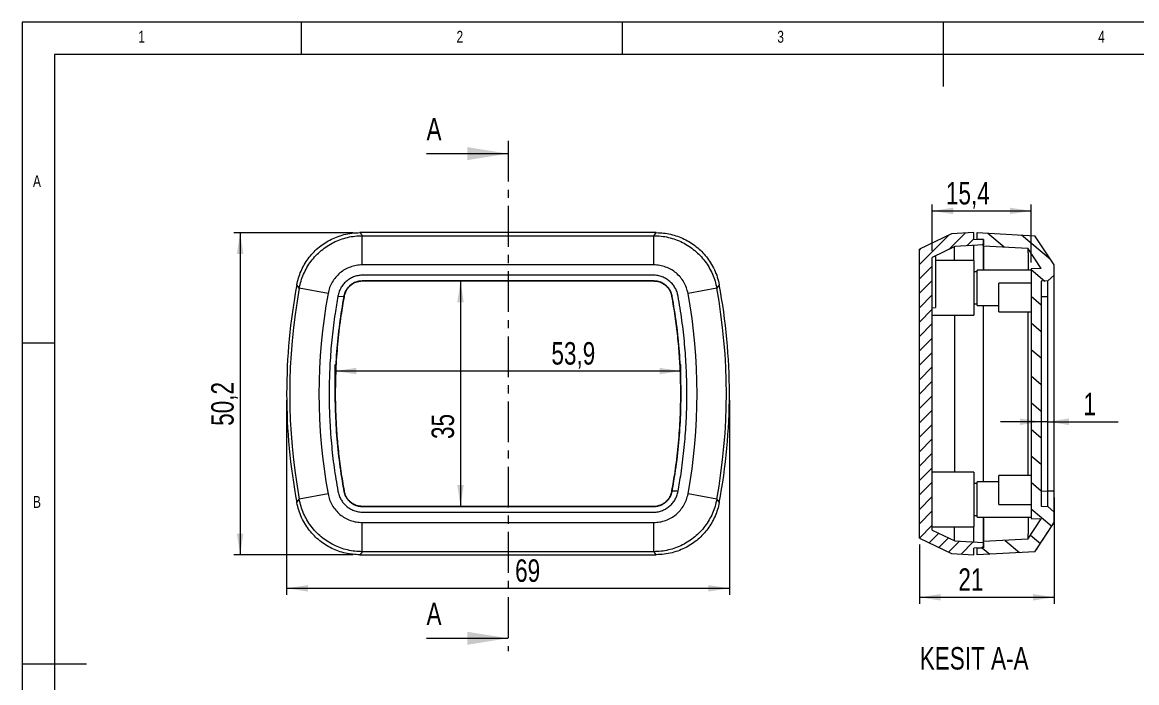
# Model space of a CAD drawing. Header units: millimetres. Extents: x 5 to 292, y 5 to 205.
# Drawn here: x 5 to 178.7, y 102.1 to 205 of the extents above; entities that cross this region are included whole.
import ezdxf

# ---------------------------------------------------------------- set-up
doc = ezdxf.new("R2010")
doc.units = ezdxf.units.MM
doc.header["$PDSIZE"] = -1
doc.linetypes.add('CENTER', pattern=[10.16, 6.35, -1.27, 1.27, -1.27])
doc.layers.add('LAYER1', color=7, linetype='Continuous', lineweight=15)
doc.layers.add('LAYER_1', color=179, linetype='Continuous', lineweight=15)
doc.styles.add('SLDTEXTSTYLE1', font='TXT', dxfattribs={"width": 0.75})
doc.dimstyles.new('SLDDIMSTYLE0', dxfattribs={"dimtxt": 3.5, "dimasz": 3.302, "dimexe": 0, "dimexo": 0.0625, "dimgap": 0.875, "dimtad": 1, "dimrnd": 1e-09, "dimzin": 12, "dimdsep": 46, "dimtxsty": 'SLDTEXTSTYLE1', "dimsah": 1, "dimcen": 0.09, "dimadec": 0, "dimazin": 3, "dimtfac": 1, "dimtofl": 0, "dimtmove": 0, "dimatfit": 3, "dimfxl": 1, "dimfrac": 2, "dimtolj": 1, "dimtzin": 12, "dimarcsym": 0})
doc.dimstyles.new('SLDDIMSTYLE1', dxfattribs={"dimtxt": 3.5, "dimasz": 3.302, "dimexe": 0, "dimexo": 0.0625, "dimgap": 0.875, "dimtad": 1, "dimdec": 1, "dimrnd": 1e-09, "dimzin": 12, "dimdsep": 46, "dimtxsty": 'SLDTEXTSTYLE1', "dimsah": 1, "dimcen": 0.09, "dimadec": 0, "dimazin": 3, "dimtfac": 1, "dimtdec": 1, "dimtofl": 0, "dimtmove": 0, "dimatfit": 3, "dimfxl": 1, "dimfrac": 2, "dimtolj": 1, "dimtzin": 12, "dimarcsym": 0})
doc.dimstyles.new('SLDDIMSTYLE2', dxfattribs={"dimtxt": 3.5, "dimasz": 3.302, "dimexe": 0, "dimexo": 0.0625, "dimgap": 0.875, "dimtad": 1, "dimrnd": 1e-09, "dimzin": 12, "dimdsep": 46, "dimtxsty": 'SLDTEXTSTYLE1', "dimsah": 1, "dimcen": 0.09, "dimadec": 0, "dimazin": 3, "dimtfac": 1, "dimtmove": 0, "dimatfit": 0, "dimfxl": 1, "dimfrac": 2, "dimtolj": 1, "dimtzin": 12, "dimarcsym": 0})

# ---------------------------------------------------------------- blocks, each defined once
blk = doc.blocks.new('*D6')
at = {"layer": 'LAYER_1'}
for p, q in [((53.78, 148.11), (53.78, 151.64)), ((107.62, 148.11), (107.62, 151.64)), ((107.62, 150.64), (53.78, 150.64))]:
    blk.add_line(p, q, dxfattribs=at)
for points in [[(53.78, 150.64), (57.08, 150.13), (57.08, 151.15)], [(107.62, 150.64), (104.31, 151.14), (104.31, 150.13)]]:
    blk.add_solid(points, dxfattribs=at)
at = {"layer": 'LAYER_1', "insert": (87.46, 155.15, 0.1), "char_height": 3.5, "attachment_point": 1, "rotation": 359.996, "style": 'SLDTEXTSTYLE1'}
blk.add_mtext('53,9', dxfattribs=at)
blk = doc.blocks.new('*D7')
at = {"layer": 'LAYER_1'}
for p, q in [((46.2, 146.11), (46.2, 115.78)), ((115.2, 146.11), (115.2, 115.78)), ((46.2, 116.78), (115.2, 116.78))]:
    blk.add_line(p, q, dxfattribs=at)
for points in [[(46.2, 116.78), (49.5, 116.27), (49.5, 117.29)], [(115.2, 116.78), (111.9, 117.29), (111.9, 116.27)]]:
    blk.add_solid(points, dxfattribs=at)
at = {"layer": 'LAYER_1', "insert": (81.8, 121.29, -1.9), "char_height": 3.5, "attachment_point": 1, "style": 'SLDTEXTSTYLE1'}
blk.add_mtext('69', dxfattribs=at)
blk = doc.blocks.new('*D8')
at = {"layer": 'LAYER_1'}
blk.add_line((73.29, 164.63), (73.29, 129.59), dxfattribs=at)
for points in [[(73.29, 164.63), (72.78, 161.33), (73.8, 161.33)], [(73.29, 129.59), (73.8, 132.9), (72.78, 132.9)]]:
    blk.add_solid(points, dxfattribs=at)
at = {"layer": 'LAYER_1', "insert": (68.78, 140.05, -1.9), "char_height": 3.5, "attachment_point": 1, "rotation": 90, "style": 'SLDTEXTSTYLE1'}
blk.add_mtext('35', dxfattribs=at)
blk = doc.blocks.new('*D9')
at = {"layer": 'LAYER_1'}
for p, q in [((56.59, 172.21), (37.95, 172.21)), ((38.95, 172.21), (38.95, 122.01)), ((56.59, 122.01), (37.95, 122.01))]:
    blk.add_line(p, q, dxfattribs=at)
for points in [[(38.95, 172.21), (38.44, 168.91), (39.46, 168.91)], [(38.95, 122.01), (39.46, 125.31), (38.44, 125.31)]]:
    blk.add_solid(points, dxfattribs=at)
at = {"layer": 'LAYER_1', "insert": (34.44, 142.1, -1.9), "char_height": 3.5, "attachment_point": 1, "rotation": 90, "style": 'SLDTEXTSTYLE1'}
blk.add_mtext('50,2', dxfattribs=at)
blk = doc.blocks.new('*D10')
at = {"layer": 'LAYER_1'}
for p, q in [((146.8, 169.36), (146.8, 176.6)), ((146.8, 175.6), (162.2, 175.6)), ((162.2, 167.55), (162.2, 176.6))]:
    blk.add_line(p, q, dxfattribs=at)
for points in [[(146.8, 175.6), (150.11, 175.09), (150.11, 176.11)], [(162.2, 175.6), (158.9, 176.11), (158.9, 175.09)]]:
    blk.add_solid(points, dxfattribs=at)
at = {"layer": 'LAYER_1', "insert": (148.94, 180.11, 17.34), "char_height": 3.5, "attachment_point": 1, "style": 'SLDTEXTSTYLE1'}
blk.add_mtext('15,4', dxfattribs=at)
blk = doc.blocks.new('*D11')
at = {"layer": 'LAYER_1'}
for p, q in [((165.8, 130.91), (165.8, 114.38)), ((144.8, 123.61), (144.8, 114.38)), ((144.8, 115.38), (165.8, 115.38))]:
    blk.add_line(p, q, dxfattribs=at)
for points in [[(144.8, 115.38), (148.11, 114.87), (148.11, 115.89)], [(165.8, 115.38), (162.5, 115.89), (162.5, 114.87)]]:
    blk.add_solid(points, dxfattribs=at)
at = {"layer": 'LAYER_1', "insert": (150.88, 119.89, 17.34), "char_height": 3.5, "attachment_point": 1, "style": 'SLDTEXTSTYLE1'}
blk.add_mtext('21', dxfattribs=at)
blk = doc.blocks.new('*D12')
at = {"layer": 'LAYER_1'}
for p, q in [((163.8, 142.74), (157.45, 142.74)), ((164.8, 142.74), (163.8, 142.74)), ((164.8, 142.74), (175.8, 142.74))]:
    blk.add_line(p, q, dxfattribs=at)
for points in [[(163.8, 142.74), (160.5, 143.25), (160.5, 142.23)], [(164.8, 142.74), (168.11, 142.23), (168.11, 143.25)]]:
    blk.add_solid(points, dxfattribs=at)
at = {"layer": 'LAYER_1', "insert": (170.37, 147.25, 17.34), "char_height": 3.5, "attachment_point": 1, "style": 'SLDTEXTSTYLE1'}
blk.add_mtext('1', dxfattribs=at)

msp = doc.modelspace()

# ---------------------------------------------------------------- hatches: boundary and pattern name
at = {"linetype": 'Continuous', "lineweight": 0}
h = msp.add_hatch(dxfattribs=at)
h.set_pattern_fill('ANSI31', scale=0.5, style=0)
h.paths.add_polyline_path([(153.304, 171.213), (153.304, 172.213), (149.797, 172.029), (144.804, 169.617), (144.804, 124.608), (149.797, 122.196), (153.304, 122.013), (153.304, 123.013), (154.804, 123.091), (154.804, 123.937), (150.304, 124.173), (146.804, 125.863), (146.804, 168.362), (150.304, 170.053), (154.804, 170.289), (154.804, 171.134)], flags=0)
h = msp.add_hatch(dxfattribs=at)
h.set_pattern_fill('ANSI31', angle=95, style=0)
edge = h.paths.add_edge_path(flags=0)
edge.add_spline(control_points=[(164.804, 164.684), (164.967, 164.832), (165.131, 164.981), (165.295, 165.13), (165.38, 165.206), (165.465, 165.283), (165.549, 165.36), (165.634, 165.437), (165.719, 165.514), (165.804, 165.591)], knot_values=[0, 0, 0, 0, 0.0006634, 0.0006634, 0.0006634, 0.0010068, 0.0010068, 0.0010068, 0.0013502, 0.0013502, 0.0013502, 0.0013502], weights=[1, 1, 1, 1, 1, 1, 1, 1, 1, 1], degree=3, periodic=0)
edge.add_line((165.804, 165.591), (165.804, 167.184))
edge.add_line((165.804, 167.184), (162.808, 171.741))
edge.add_line((162.808, 171.741), (153.804, 172.213))
edge.add_line((153.804, 172.213), (153.804, 171.213))
edge.add_line((153.804, 171.213), (154.804, 171.16))
edge.add_line((154.804, 171.16), (154.804, 170.158))
edge.add_line((154.804, 170.158), (161.693, 169.797))
edge.add_line((161.693, 169.797), (163.773, 166.633))
edge.add_line((163.773, 166.633), (162.204, 166.55))
edge.add_line((162.204, 166.55), (162.204, 127.675))
edge.add_line((162.204, 127.675), (163.773, 127.593))
edge.add_line((163.773, 127.593), (161.693, 124.429))
edge.add_line((161.693, 124.429), (154.804, 124.068))
edge.add_line((154.804, 124.068), (154.804, 123.065))
edge.add_line((154.804, 123.065), (153.804, 123.013))
edge.add_line((153.804, 123.013), (153.804, 122.013))
edge.add_line((153.804, 122.013), (162.808, 122.485))
edge.add_line((162.808, 122.485), (165.804, 127.042))
edge.add_line((165.804, 127.042), (165.804, 128.634))
edge.add_spline(control_points=[(165.804, 128.634), (165.64, 128.783), (165.476, 128.932), (165.312, 129.08), (165.228, 129.157), (165.143, 129.234), (165.058, 129.311), (164.973, 129.388), (164.889, 129.465), (164.804, 129.542)], knot_values=[0, 0, 0, 0, 0.0006634, 0.0006634, 0.0006634, 0.0010068, 0.0010068, 0.0010068, 0.0013502, 0.0013502, 0.0013502, 0.0013502], weights=[1, 1, 1, 1, 1, 1, 1, 1, 1, 1], degree=3, periodic=0)
edge.add_line((164.804, 129.542), (163.804, 129.594))
edge.add_line((163.804, 129.594), (163.804, 164.631))
edge.add_line((163.804, 164.631), (164.804, 164.684))

# ---------------------------------------------------------------- linework, layer by layer
at = {"color": 7, "linetype": 'CENTER', "lineweight": 0}
msp.add_line((80.697, 186.527), (80.697, 106.994), dxfattribs=at)
at = {"color": 7, "linetype": 'Continuous', "lineweight": 0}
for p, q in [((67.997, 184.527), (80.697, 184.527)), ((67.997, 108.994), (80.697, 108.994))]:
    msp.add_line(p, q, dxfattribs=at)
at = {"color": 7, "linetype": 'Continuous', "lineweight": 15}
for p, q in [((103.802, 172.213), (57.593, 172.213)), ((149.796, 172.029), (144.804, 169.617)), ((149.797, 172.029), (144.804, 169.617)), ((153.304, 172.213), (149.797, 172.029)), ((153.304, 171.213), (153.304, 172.213)), ((153.804, 171.213), (153.804, 172.213)), ((153.804, 172.213), (162.808, 171.741)), ((57.985, 167.184), (57.985, 171.741)), ((57.985, 171.741), (103.41, 171.741)), ((103.41, 167.184), (103.41, 171.741)), ((154.804, 170.289), (150.304, 170.053)), ((153.304, 171.213), (154.804, 171.134)), ((154.804, 171.16), (153.804, 171.213)), ((153.804, 171.213), (153.804, 171.187)), ((154.804, 170.158), (154.804, 171.16)), ((154.804, 171.134), (154.804, 170.289)), ((165.804, 167.184), (162.808, 171.741)), ((165.804, 167.184), (162.814, 171.737)), ((144.804, 124.608), (144.804, 169.617)), ((150.304, 170.053), (146.804, 168.362)), ((147.304, 168.487), (147.085, 168.498)), ((147.304, 168.487), (147.304, 160.539)), ((154.804, 170.158), (161.693, 169.797)), ((163.773, 166.633), (161.693, 169.797)), ((103.41, 167.184), (57.985, 167.184)), ((146.804, 125.863), (146.804, 168.362)), ((153.304, 167.863), (147.304, 167.863)), ((153.304, 167.863), (153.304, 159.363)), ((165.804, 165.591), (165.804, 167.184)), ((103.279, 165.591), (58.116, 165.591)), ((153.804, 166.113), (153.304, 166.113)), ((162.204, 166.363), (153.804, 166.363)), ((153.804, 160.863), (153.804, 166.363)), ((163.773, 166.633), (162.204, 166.55)), ((162.204, 166.55), (162.204, 127.675)), ((165.804, 165.591), (164.804, 164.684)), ((48.162, 163.553), (47.778, 164.072)), ((52.645, 162.732), (48.162, 163.553)), ((103.413, 164.684), (57.982, 164.684)), ((57.982, 164.631), (57.982, 164.684)), ((103.413, 164.631), (57.982, 164.631)), ((103.413, 164.631), (103.413, 164.684)), ((113.233, 163.553), (108.75, 162.732)), ((113.616, 164.072), (113.233, 163.553)), ((162.204, 164.363), (157.204, 164.363)), ((157.204, 159.863), (157.204, 164.363)), ((164.804, 164.684), (163.804, 164.631)), ((163.804, 164.631), (163.804, 129.594)), ((54.187, 162.31), (55.104, 162.285)), ((55.156, 162.276), (55.104, 162.285)), ((106.239, 162.275), (106.291, 162.285)), ((163.804, 162.275), (164.804, 162.285)), ((146.804, 160.513), (147.304, 160.539)), ((153.304, 161.113), (153.804, 161.113)), ((153.804, 160.863), (157.204, 160.863)), ((154.804, 133.363), (154.804, 160.863)), ((157.204, 159.863), (162.204, 159.863)), ((161.693, 159.864), (161.693, 134.36)), ((146.804, 159.363), (153.304, 159.363)), ((150.304, 134.863), (150.304, 159.363)), ((153.304, 134.863), (146.804, 134.863)), ((153.304, 134.863), (153.304, 126.363)), ((162.204, 134.363), (157.204, 134.363)), ((157.204, 129.863), (157.204, 134.363)), ((153.804, 133.113), (153.304, 133.113)), ((157.204, 133.363), (153.804, 133.363)), ((153.804, 127.863), (153.804, 133.363)), ((47.778, 130.153), (48.162, 130.672)), ((52.645, 131.493), (48.162, 130.672)), ((55.156, 131.95), (55.104, 131.941)), ((106.239, 131.95), (106.291, 131.94)), ((107.208, 131.915), (106.291, 131.94)), ((113.233, 130.672), (108.75, 131.493)), ((113.233, 130.672), (113.616, 130.153)), ((163.804, 131.95), (164.804, 131.94)), ((165.804, 131.915), (164.804, 131.94)), ((57.982, 129.594), (57.982, 129.542)), ((57.982, 129.594), (103.412, 129.594)), ((57.982, 129.542), (103.412, 129.542)), ((58.116, 128.634), (103.279, 128.634)), ((103.412, 129.594), (103.412, 129.542)), ((157.204, 129.863), (162.204, 129.863)), ((163.804, 129.594), (164.804, 129.542)), ((164.804, 129.542), (165.804, 128.634)), ((165.804, 127.042), (165.804, 128.634)), ((57.985, 122.485), (57.985, 127.042)), ((57.985, 127.042), (103.41, 127.042)), ((103.41, 122.485), (103.41, 127.042)), ((153.304, 128.113), (153.804, 128.113)), ((153.804, 127.863), (162.204, 127.863)), ((161.693, 124.429), (163.773, 127.593)), ((162.204, 127.675), (163.773, 127.593)), ((162.808, 122.485), (165.804, 127.042)), ((146.804, 126.363), (153.304, 126.363)), ((146.804, 125.863), (150.304, 124.173)), ((144.804, 124.608), (149.796, 122.197)), ((144.804, 124.608), (149.797, 122.196)), ((150.304, 124.173), (154.804, 123.937)), ((161.693, 124.429), (154.804, 124.068)), ((154.804, 123.065), (154.804, 124.068)), ((154.804, 123.937), (154.804, 123.091)), ((57.593, 122.013), (103.802, 122.013)), ((103.41, 122.485), (57.985, 122.485)), ((149.797, 122.196), (153.304, 122.013)), ((154.804, 123.091), (153.304, 123.013)), ((153.304, 122.013), (153.304, 123.013)), ((153.804, 123.013), (154.804, 123.065)), ((153.804, 123.039), (153.804, 123.013)), ((153.804, 122.013), (153.804, 123.013)), ((162.808, 122.485), (153.804, 122.013))]:
    msp.add_line(p, q, dxfattribs=at)
at = {"color": 7, "linetype": 'Continuous', "lineweight": 15, "flags": 128}
for points in [[(57.593, 172.213), (57.84, 171.915), (57.985, 171.741)], [(103.41, 171.741), (103.555, 171.915), (103.802, 172.213)], [(57.985, 122.485), (57.84, 122.31), (57.593, 122.013)], [(103.802, 122.013), (103.555, 122.31), (103.41, 122.485)]]:
    msp.add_lwpolyline(points, dxfattribs=at)
at = {"color": 7, "linetype": 'Continuous', "lineweight": 15}
for centre, radius, start, end in [((137.949, 147.113), 91.751, 169.34803, 190.65197), ((137.949, 147.113), 91.28, 169.62377, 190.37623), ((23.446, 147.113), 91.28, 349.62377, 10.37623), ((23.446, 147.113), 91.751, 349.34803, 10.65197), ((137.949, 147.113), 86.723, 169.62377, 190.37623), ((23.446, 147.113), 86.723, 349.62377, 10.37623)]:
    msp.add_arc(centre, radius, start, end, dxfattribs=at)
for points, knots in [([(47.778, 164.072), (47.86, 164.438), (48.023, 165.169), (48.42, 166.223), (48.924, 167.229), (49.541, 168.17), (50.259, 169.036), (51.069, 169.817), (51.962, 170.5), (52.926, 171.079), (53.983, 171.564), (55.13, 171.928), (56.352, 172.167), (57.18, 172.197), (57.593, 172.213)], [0, 0, 0, 0, 0.0811449, 0.1625479, 0.243692, 0.3248415, 0.4062501, 0.4873992, 0.5684622, 0.6497838, 0.7308471, 0.8204478, 0.9103981, 1, 1, 1, 1]), ([(103.802, 172.213), (104.176, 172.2), (104.925, 172.175), (106.035, 171.979), (107.116, 171.671), (108.155, 171.237), (109.139, 170.692), (110.056, 170.041), (110.892, 169.289), (111.639, 168.449), (112.312, 167.5), (112.881, 166.44), (113.342, 165.283), (113.525, 164.475), (113.616, 164.072)], [0, 0, 0, 0, 0.0811449, 0.1625479, 0.243692, 0.3248415, 0.4062501, 0.4873992, 0.5684622, 0.6497838, 0.730847, 0.8204477, 0.9103981, 1, 1, 1, 1]), ([(48.162, 163.553), (48.244, 163.93), (48.409, 164.683), (48.82, 165.767), (49.344, 166.8), (49.986, 167.764), (50.734, 168.648), (51.579, 169.439), (52.51, 170.128), (53.514, 170.705), (54.578, 171.163), (55.688, 171.492), (56.829, 171.701), (57.6, 171.728), (57.985, 171.741)], [0, 0, 0, 0, 0.083337, 0.1666675, 0.2499933, 0.333316, 0.4166375, 0.4999595, 0.5832837, 0.666612, 0.749946, 0.8332875, 0.9166382, 1, 1, 1, 1]), ([(103.41, 171.741), (103.795, 171.728), (104.566, 171.701), (105.706, 171.492), (106.816, 171.163), (107.88, 170.706), (108.884, 170.129), (109.815, 169.44), (110.66, 168.649), (111.408, 167.765), (112.05, 166.801), (112.574, 165.768), (112.985, 164.684), (113.15, 163.93), (113.233, 163.553)], [0, 0, 0, 0, 0.0833276, 0.1666504, 0.2499702, 0.3332887, 0.4166076, 0.4999287, 0.5832538, 0.6665846, 0.7499229, 0.8332704, 0.9166288, 1, 1, 1, 1]), ([(150.285, 167.863), (150.284, 167.98), (150.283, 168.269), (150.286, 168.671), (150.29, 169.074), (150.294, 169.415), (150.295, 169.669), (150.295, 169.847), (150.295, 169.964), (150.296, 170.037), (150.301, 170.046), (150.303, 170.051)], [0, 0, 0, 0, 0.08572611, 0.21108209, 0.33756363, 0.46765876, 0.59902295, 0.70011193, 0.80178857, 0.90529548, 1, 1, 1, 1]), ([(154.804, 170.158), (154.804, 170.148), (154.804, 170.13), (154.804, 169.983), (154.804, 169.749), (154.804, 169.415), (154.804, 168.988), (154.804, 168.475), (154.804, 167.882), (154.804, 167.213), (154.804, 166.702), (154.804, 166.401), (154.804, 166.363)], [0, 0, 0, 0, 0.1068033, 0.2139242, 0.3207265, 0.4311584, 0.541943, 0.6523743, 0.7626853, 0.8733483, 0.9836596, 1, 1, 1, 1]), ([(154.804, 166.363), (154.804, 166.583), (154.804, 167.06), (154.804, 167.723), (154.804, 168.356), (154.804, 168.906), (154.804, 169.375), (154.804, 169.762), (154.804, 170.022), (154.804, 170.107), (154.804, 170.135)], [0, 0, 0, 0, 0.1139996, 0.2472463, 0.3800682, 0.5127182, 0.6457923, 0.7784442, 0.9248689, 1, 1, 1, 1]), ([(161.705, 169.764), (161.708, 169.732), (161.715, 169.668), (161.723, 169.473), (161.729, 169.206), (161.735, 168.86), (161.739, 168.44), (161.741, 167.937), (161.739, 167.339), (161.735, 166.804), (161.732, 166.458), (161.731, 166.363)], [0, 0, 0, 0, 0.1145518, 0.2293911, 0.3439421, 0.4601602, 0.5766797, 0.6928982, 0.8216878, 0.9508878, 1, 1, 1, 1]), ([(57.985, 167.184), (57.672, 167.169), (57.043, 167.138), (56.129, 166.881), (55.267, 166.488), (54.491, 165.946), (53.819, 165.281), (53.277, 164.505), (52.859, 163.652), (52.716, 163.038), (52.645, 162.732)], [0, 0, 0, 0, 0.1243843, 0.2499457, 0.3753715, 0.4999616, 0.6245082, 0.7498447, 0.8754037, 1, 1, 1, 1]), ([(108.75, 162.732), (108.679, 163.037), (108.536, 163.65), (108.118, 164.504), (107.576, 165.28), (106.904, 165.946), (106.128, 166.487), (105.268, 166.881), (104.353, 167.138), (103.723, 167.169), (103.41, 167.184)], [0, 0, 0, 0, 0.1243843, 0.2499457, 0.3753715, 0.4999616, 0.6245082, 0.7498447, 0.8754037, 1, 1, 1, 1]), ([(58.116, 165.591), (57.889, 165.58), (57.436, 165.558), (56.778, 165.381), (56.163, 165.103), (55.6, 164.727), (55.11, 164.257), (54.691, 163.692), (54.36, 163.04), (54.245, 162.554), (54.187, 162.31)], [0, 0, 0, 0, 0.1224146, 0.2447987, 0.3655038, 0.486189, 0.6083526, 0.7305629, 0.865264, 1, 1, 1, 1]), ([(107.208, 162.31), (107.157, 162.532), (107.054, 162.974), (106.762, 163.59), (106.378, 164.146), (105.908, 164.632), (105.358, 165.03), (104.727, 165.342), (104.026, 165.55), (103.528, 165.577), (103.279, 165.591)], [0, 0, 0, 0, 0.1224657, 0.2449, 0.3656026, 0.4862903, 0.6085985, 0.7309563, 0.865462, 1, 1, 1, 1]), ([(165.804, 162.31), (165.804, 162.532), (165.804, 162.974), (165.804, 163.59), (165.804, 164.146), (165.804, 164.632), (165.804, 165.03), (165.804, 165.342), (165.804, 165.55), (165.804, 165.577), (165.804, 165.591)], [0, 0, 0, 0, 0.1224657, 0.2449, 0.3656026, 0.4862903, 0.6085985, 0.7309563, 0.865462, 1, 1, 1, 1]), ([(57.982, 164.684), (57.81, 164.676), (57.471, 164.661), (56.979, 164.528), (56.519, 164.313), (56.1, 164.015), (55.732, 163.656), (55.437, 163.242), (55.218, 162.783), (55.142, 162.453), (55.104, 162.285)], [0, 0, 0, 0, 0.1268582, 0.2498731, 0.3730319, 0.5003091, 0.6275778, 0.7506679, 0.8734949, 1, 1, 1, 1]), ([(57.982, 164.631), (57.818, 164.624), (57.49, 164.61), (57.013, 164.485), (56.571, 164.28), (56.172, 164.005), (55.82, 163.674), (55.515, 163.274), (55.28, 162.804), (55.197, 162.452), (55.156, 162.276)], [0, 0, 0, 0, 0.1232013, 0.2462856, 0.3672572, 0.4883375, 0.6086733, 0.7288921, 0.8643716, 1, 1, 1, 1]), ([(106.291, 162.285), (106.252, 162.453), (106.176, 162.784), (105.957, 163.243), (105.662, 163.658), (105.294, 164.016), (104.874, 164.314), (104.414, 164.529), (103.923, 164.662), (103.584, 164.676), (103.413, 164.684)], [0, 0, 0, 0, 0.1268592, 0.2498739, 0.373032, 0.5003088, 0.627578, 0.7506689, 0.8734961, 1, 1, 1, 1]), ([(106.239, 162.275), (106.202, 162.435), (106.129, 162.755), (105.921, 163.202), (105.639, 163.601), (105.297, 163.943), (104.907, 164.229), (104.46, 164.457), (103.955, 164.605), (103.594, 164.622), (103.413, 164.631)], [0, 0, 0, 0, 0.1232057, 0.2462943, 0.367269, 0.4883523, 0.6086886, 0.7289077, 0.8643794, 1, 1, 1, 1]), ([(164.804, 162.285), (164.804, 162.453), (164.804, 162.784), (164.804, 163.243), (164.804, 163.658), (164.804, 164.016), (164.804, 164.314), (164.804, 164.529), (164.804, 164.662), (164.804, 164.676), (164.804, 164.684)], [0, 0, 0, 0, 0.1268592, 0.2498739, 0.373032, 0.5003088, 0.627578, 0.7506689, 0.8734961, 1, 1, 1, 1]), ([(54.187, 162.31), (54.032, 161.408), (53.669, 159.298), (53.255, 155.958), (52.95, 152.296), (52.818, 148.933), (52.813, 145.875), (52.907, 142.789), (53.146, 139.37), (53.562, 135.627), (53.978, 133.152), (54.187, 131.915)], [0, 0, 0, 0, 0.089919, 0.210103, 0.3303431, 0.4505271, 0.540493, 0.6304588, 0.7536192, 0.8768397, 1, 1, 1, 1]), ([(55.104, 162.285), (54.863, 160.851), (54.383, 157.985), (53.944, 153.647), (53.716, 149.294), (53.716, 144.932), (53.944, 140.579), (54.382, 136.241), (54.863, 133.375), (55.104, 131.941)], [0, 0, 0, 0, 0.14297976, 0.2856717, 0.42845528, 0.57154349, 0.71432174, 0.85701124, 1, 1, 1, 1]), ([(55.156, 162.276), (54.986, 161.289), (54.588, 158.982), (54.15, 155.325), (53.851, 151.316), (53.756, 147.634), (53.808, 144.29), (53.964, 141.243), (54.237, 138.159), (54.623, 135.044), (54.978, 132.981), (55.156, 131.95)], [0, 0, 0, 0, 0.0985442, 0.2303295, 0.3621906, 0.4939768, 0.5925837, 0.6911904, 0.7941147, 0.8970751, 1, 1, 1, 1]), ([(106.239, 131.95), (106.409, 132.937), (106.807, 135.244), (107.245, 138.901), (107.544, 142.91), (107.639, 146.592), (107.587, 149.936), (107.431, 152.983), (107.157, 156.066), (106.771, 159.182), (106.417, 161.244), (106.239, 162.275)], [0, 0, 0, 0, 0.0985442, 0.2303295, 0.3621906, 0.4939768, 0.5925837, 0.6911904, 0.7941147, 0.8970751, 1, 1, 1, 1]), ([(106.291, 131.94), (106.531, 133.375), (107.012, 136.24), (107.45, 140.578), (107.678, 144.932), (107.678, 149.293), (107.451, 153.647), (107.012, 157.985), (106.531, 160.85), (106.291, 162.285)], [0, 0, 0, 0, 0.14297976, 0.2856717, 0.42845528, 0.57154349, 0.71432174, 0.85701124, 1, 1, 1, 1]), ([(107.208, 131.915), (107.363, 132.818), (107.725, 134.927), (108.14, 138.268), (108.445, 141.929), (108.577, 145.293), (108.581, 148.35), (108.487, 151.437), (108.249, 154.855), (107.833, 158.598), (107.416, 161.073), (107.208, 162.31)], [0, 0, 0, 0, 0.089919, 0.210103, 0.3303431, 0.4505271, 0.540493, 0.6304588, 0.7536192, 0.8768397, 1, 1, 1, 1]), ([(164.804, 131.94), (164.804, 133.195), (164.804, 135.702), (164.804, 139.493), (164.804, 143.297), (164.804, 147.112), (164.804, 150.928), (164.804, 154.732), (164.804, 158.523), (164.804, 161.03), (164.804, 162.285)], [0, 0, 0, 0, 0.12513079, 0.25000496, 0.37487663, 0.49999992, 0.62512035, 0.74998726, 0.87486053, 1, 1, 1, 1]), ([(165.804, 131.915), (165.804, 132.818), (165.804, 134.624), (165.804, 137.35), (165.804, 140.09), (165.804, 142.841), (165.804, 145.596), (165.804, 148.35), (165.804, 151.121), (165.804, 153.91), (165.804, 156.719), (165.804, 159.522), (165.804, 161.381), (165.804, 162.31)], [0, 0, 0, 0, 0.08991665, 0.17988035, 0.26984419, 0.36018597, 0.45052769, 0.54044435, 0.63045472, 0.72263759, 0.81482052, 0.90741021, 1, 1, 1, 1]), ([(57.985, 122.485), (57.6, 122.498), (56.829, 122.524), (55.689, 122.733), (54.579, 123.062), (53.515, 123.52), (52.511, 124.096), (51.58, 124.785), (50.735, 125.577), (49.986, 126.461), (49.344, 127.425), (48.82, 128.457), (48.41, 129.542), (48.245, 130.295), (48.162, 130.672)], [0, 0, 0, 0, 0.08332761, 0.16665043, 0.24997019, 0.33328866, 0.41660759, 0.49992872, 0.58325381, 0.66658461, 0.74992288, 0.83327037, 0.91662882, 1, 1, 1, 1]), ([(52.645, 131.493), (52.716, 131.188), (52.859, 130.575), (53.276, 129.721), (53.819, 128.945), (54.491, 128.279), (55.266, 127.738), (56.127, 127.344), (57.042, 127.087), (57.672, 127.057), (57.985, 127.042)], [0, 0, 0, 0, 0.1243843, 0.2499457, 0.3753715, 0.4999616, 0.6245082, 0.7498447, 0.8754037, 1, 1, 1, 1]), ([(54.187, 131.915), (54.238, 131.694), (54.341, 131.251), (54.633, 130.636), (55.016, 130.08), (55.486, 129.593), (56.037, 129.195), (56.668, 128.884), (57.368, 128.675), (57.867, 128.648), (58.116, 128.634)], [0, 0, 0, 0, 0.1224657, 0.2449, 0.3656026, 0.4862903, 0.6085985, 0.7309563, 0.865462, 1, 1, 1, 1]), ([(55.104, 131.941), (55.143, 131.773), (55.218, 131.442), (55.438, 130.982), (55.733, 130.568), (56.101, 130.209), (56.521, 129.912), (56.981, 129.697), (57.472, 129.564), (57.81, 129.549), (57.982, 129.542)], [0, 0, 0, 0, 0.1268592, 0.2498739, 0.373032, 0.5003088, 0.627578, 0.7506689, 0.8734961, 1, 1, 1, 1]), ([(55.156, 131.95), (55.192, 131.79), (55.266, 131.47), (55.474, 131.023), (55.756, 130.625), (56.098, 130.282), (56.487, 129.996), (56.935, 129.768), (57.44, 129.621), (57.801, 129.603), (57.982, 129.594)], [0, 0, 0, 0, 0.1232057, 0.2462943, 0.367269, 0.4883523, 0.6086886, 0.7289077, 0.8643794, 1, 1, 1, 1]), ([(103.279, 128.634), (103.505, 128.646), (103.959, 128.668), (104.617, 128.845), (105.232, 129.123), (105.794, 129.498), (106.284, 129.968), (106.704, 130.533), (107.034, 131.186), (107.15, 131.672), (107.208, 131.915)], [0, 0, 0, 0, 0.1224146, 0.2447987, 0.3655038, 0.4861891, 0.6083526, 0.730563, 0.865264, 1, 1, 1, 1]), ([(103.41, 127.042), (103.723, 127.057), (104.351, 127.087), (105.266, 127.344), (106.128, 127.738), (106.903, 128.279), (107.575, 128.944), (108.118, 129.72), (108.536, 130.574), (108.679, 131.187), (108.75, 131.493)], [0, 0, 0, 0, 0.12438428, 0.24994566, 0.37537154, 0.49996162, 0.62450825, 0.74984467, 0.87540369, 1, 1, 1, 1]), ([(113.233, 130.672), (113.15, 130.296), (112.985, 129.542), (112.575, 128.458), (112.051, 127.426), (111.409, 126.462), (110.661, 125.578), (109.816, 124.786), (108.885, 124.097), (107.881, 123.52), (106.817, 123.063), (105.707, 122.733), (104.566, 122.524), (103.795, 122.498), (103.41, 122.485)], [0, 0, 0, 0, 0.083337, 0.1666675, 0.2499933, 0.333316, 0.4166375, 0.4999595, 0.5832837, 0.666612, 0.749946, 0.8332875, 0.9166382, 1, 1, 1, 1]), ([(103.412, 129.594), (103.576, 129.601), (103.905, 129.616), (104.381, 129.74), (104.824, 129.945), (105.223, 130.22), (105.574, 130.552), (105.879, 130.951), (106.115, 131.421), (106.198, 131.773), (106.239, 131.95)], [0, 0, 0, 0, 0.1232013, 0.2462856, 0.3672572, 0.4883375, 0.6086733, 0.7288921, 0.8643716, 1, 1, 1, 1]), ([(103.412, 129.542), (103.585, 129.549), (103.924, 129.564), (104.415, 129.697), (104.876, 129.913), (105.295, 130.211), (105.663, 130.57), (105.958, 130.983), (106.177, 131.443), (106.252, 131.773), (106.291, 131.94)], [0, 0, 0, 0, 0.1268582, 0.2498731, 0.3730319, 0.5003091, 0.6275778, 0.7506679, 0.8734949, 1, 1, 1, 1]), ([(164.804, 129.596), (164.804, 129.629), (164.804, 129.698), (164.804, 129.914), (164.804, 130.21), (164.804, 130.57), (164.804, 130.983), (164.804, 131.443), (164.804, 131.773), (164.804, 131.94)], [0, 0, 0, 0, 0.1289782, 0.271986, 0.4197759, 0.567556, 0.710484, 0.8531066, 1, 1, 1, 1]), ([(165.804, 128.634), (165.804, 128.646), (165.804, 128.668), (165.804, 128.845), (165.804, 129.123), (165.804, 129.498), (165.804, 129.968), (165.804, 130.533), (165.804, 131.186), (165.804, 131.672), (165.804, 131.915)], [0, 0, 0, 0, 0.1224146, 0.2447987, 0.3655038, 0.4861891, 0.6083526, 0.730563, 0.865264, 1, 1, 1, 1]), ([(57.593, 122.013), (57.219, 122.025), (56.469, 122.05), (55.36, 122.246), (54.279, 122.555), (53.24, 122.988), (52.256, 123.533), (51.339, 124.184), (50.503, 124.936), (49.756, 125.776), (49.083, 126.726), (48.514, 127.786), (48.053, 128.942), (47.87, 129.75), (47.778, 130.153)], [0, 0, 0, 0, 0.0811449, 0.16254792, 0.24369203, 0.32484149, 0.4062501, 0.48739922, 0.56846216, 0.64978378, 0.73084699, 0.82044774, 0.9103981, 1, 1, 1, 1]), ([(113.616, 130.153), (113.535, 129.788), (113.372, 129.056), (112.974, 128.002), (112.471, 126.996), (111.853, 126.056), (111.136, 125.189), (110.326, 124.408), (109.432, 123.726), (108.469, 123.147), (107.412, 122.661), (106.265, 122.298), (105.043, 122.059), (104.215, 122.028), (103.802, 122.013)], [0, 0, 0, 0, 0.0811449, 0.1625479, 0.243692, 0.3248415, 0.4062501, 0.4873992, 0.5684622, 0.6497838, 0.7308471, 0.8204478, 0.9103981, 1, 1, 1, 1]), ([(154.804, 127.863), (154.804, 127.678), (154.804, 127.239), (154.804, 126.614), (154.804, 125.987), (154.804, 125.441), (154.804, 124.977), (154.804, 124.602), (154.804, 124.323), (154.804, 124.141), (154.804, 124.073), (154.804, 124.069), (154.804, 124.068)], [0, 0, 0, 0, 0.0803221, 0.1911361, 0.3015968, 0.4119401, 0.5226356, 0.6329792, 0.7433075, 0.8539871, 0.9643163, 1, 1, 1, 1]), ([(154.804, 124.09), (154.804, 124.106), (154.804, 124.169), (154.804, 124.38), (154.804, 124.725), (154.804, 125.167), (154.804, 125.694), (154.804, 126.301), (154.804, 126.983), (154.804, 127.508), (154.804, 127.819), (154.804, 127.863)], [0, 0, 0, 0, 0.0445354, 0.1778832, 0.3111774, 0.4448977, 0.5781917, 0.7113131, 0.8448602, 0.9779837, 1, 1, 1, 1]), ([(161.731, 127.863), (161.732, 127.72), (161.736, 127.356), (161.739, 126.825), (161.741, 126.252), (161.739, 125.734), (161.734, 125.282), (161.727, 124.918), (161.719, 124.654), (161.71, 124.483), (161.701, 124.451), (161.697, 124.436)], [0, 0, 0, 0, 0.0695593, 0.1783963, 0.2869522, 0.4072352, 0.5279014, 0.6481837, 0.7684646, 0.8891292, 1, 1, 1, 1]), ([(162.814, 122.489), (163.312, 123.247), (164.308, 124.765), (165.305, 126.283), (165.804, 127.042)], [0, 0, 0, 0, 0.4997849, 1, 1, 1, 1]), ([(150.303, 124.174), (150.301, 124.179), (150.297, 124.191), (150.296, 124.277), (150.297, 124.415), (150.296, 124.614), (150.294, 124.871), (150.29, 125.191), (150.285, 125.573), (150.283, 125.962), (150.284, 126.246), (150.285, 126.363)], [0, 0, 0, 0, 0.10506975, 0.21496219, 0.32718353, 0.44021305, 0.55655274, 0.6737993, 0.79391431, 0.91502136, 1, 1, 1, 1])]:
    msp.add_open_spline(points, degree=3, knots=knots, dxfattribs=at)
at = {"color": 8, "linetype": 'Continuous', "lineweight": 15}
for points, knots in [([(153.304, 167.863), (153.304, 168.037), (153.304, 168.418), (153.304, 168.916), (153.303, 169.37), (153.303, 169.735), (153.303, 170.004), (153.304, 170.177), (153.304, 170.199), (153.304, 170.21)], [0, 0, 0, 0, 0.1196587, 0.2612413, 0.4048683, 0.5505489, 0.698292, 0.8481063, 1, 1, 1, 1]), ([(153.304, 124.015), (153.304, 124.026), (153.304, 124.048), (153.303, 124.222), (153.303, 124.491), (153.303, 124.858), (153.304, 125.313), (153.304, 125.811), (153.304, 126.19), (153.304, 126.363)], [0, 0, 0, 0, 0.15213614, 0.30218964, 0.45016889, 0.59608256, 0.7399396, 0.88174929, 1, 1, 1, 1])]:
    msp.add_open_spline(points, degree=3, knots=knots, dxfattribs=at)
at = {"color": 7, "linetype": 'Continuous', "lineweight": 0}
for points in [[(80.697, 184.527), (74.347, 185.543), (74.347, 183.511)], [(80.697, 108.994), (74.347, 110.01), (74.347, 107.978)]]:
    msp.add_solid(points, dxfattribs=at)
at = {"layer": 'LAYER1'}
for p, q in [((292, 205), (5, 205)), ((5, 205), (5, 5)), ((48.5, 200), (48.5, 205)), ((98.5, 205), (98.5, 200)), ((148.5, 205), (148.5, 195)), ((287, 200), (10, 200)), ((10, 200), (10, 10)), ((10, 155), (5, 155)), ((5, 105), (15, 105))]:
    msp.add_line(p, q, dxfattribs=at)
at = {"layer": 'LAYER_1'}
for p in [(53.779, 147.111), (107.616, 147.107)]:
    msp.add_point(p, dxfattribs=at)

# ---------------------------------------------------------------- texts
at = {"color": 7, "linetype": 'Continuous', "lineweight": 0, "char_height": 1.852, "attachment_point": 1, "style": 'SLDTEXTSTYLE1'}
for s, insert in [('1', (23.083, 203.668)), ('2', (72.667, 203.668)), ('3', (122.667, 203.668)), ('4', (172.667, 203.668)), ('A', (6.667, 181.168)), ('B', (6.667, 131.168))]:
    msp.add_mtext(s, dxfattribs=dict(at, insert=insert))
at = {"color": 7, "linetype": 'Continuous', "char_height": 3.5, "attachment_point": 1, "style": 'SLDTEXTSTYLE1'}
for insert in [(67.997, 190.085), (67.997, 114.552)]:
    msp.add_mtext('A', dxfattribs=dict(at, insert=insert))
at = {"layer": 'LAYER_1', "insert": (153.34, 107.617), "char_height": 3.5, "attachment_point": 2, "style": 'SLDTEXTSTYLE1'}
msp.add_mtext('KESIT A-A', dxfattribs=at)

# ---------------------------------------------------------------- dimensions: what is measured, and where the dimension line sits
at = {"layer": 'LAYER_1'}
for base, p1, p2, dimstyle, picture, middle in [((162.204, 175.601), (146.804, 168.362), (162.204, 166.55), 'SLDDIMSTYLE1', '*D10', (154.883, 175.601)), ((115.197, 116.778), (46.197, 147.113), (115.197, 147.113), 'SLDDIMSTYLE0', '*D7', (85.805, 116.778)), ((163.804, 142.741), (164.804, 131.94), (163.804, 129.594), 'SLDDIMSTYLE2', '*D12', (173.087, 142.741)), ((165.804, 115.383), (144.804, 124.608), (165.804, 131.915), 'SLDDIMSTYLE0', '*D11', (154.883, 115.383))]:
    dim = msp.add_linear_dim(base=base, p1=p1, p2=p2, dimstyle=dimstyle, dxfattribs=at)
    dim.commit()
    dim.dimension.update_dxf_attribs({"geometry": picture, "text_midpoint": middle, "dimtype": 160})
for base, p1, p2, angle, picture, middle in [((38.948, 122.013), (57.593, 172.213), (57.593, 122.013), 90, '*D9', (38.948, 148.043)), ((73.288, 129.594), (57.982, 164.631), (57.982, 129.594), 270, '*D8', (73.288, 144.054))]:
    dim = msp.add_linear_dim(base=base, p1=p1, p2=p2, angle=angle, dimstyle='SLDDIMSTYLE1', dxfattribs=at)
    dim.commit()
    dim.dimension.update_dxf_attribs({"geometry": picture, "text_midpoint": middle, "dimtype": 160})
dim = msp.add_linear_dim(base=(53.779, 150.64), p1=(107.616, 147.107), p2=(53.779, 147.111), angle=359.99597, text='53,9', dimstyle='SLDDIMSTYLE0', dxfattribs=at)
dim.commit()
dim.dimension.update_dxf_attribs({"geometry": '*D6', "text_midpoint": (91.982, 150.637), "dimtype": 160})

doc.saveas('drawing.dxf')
